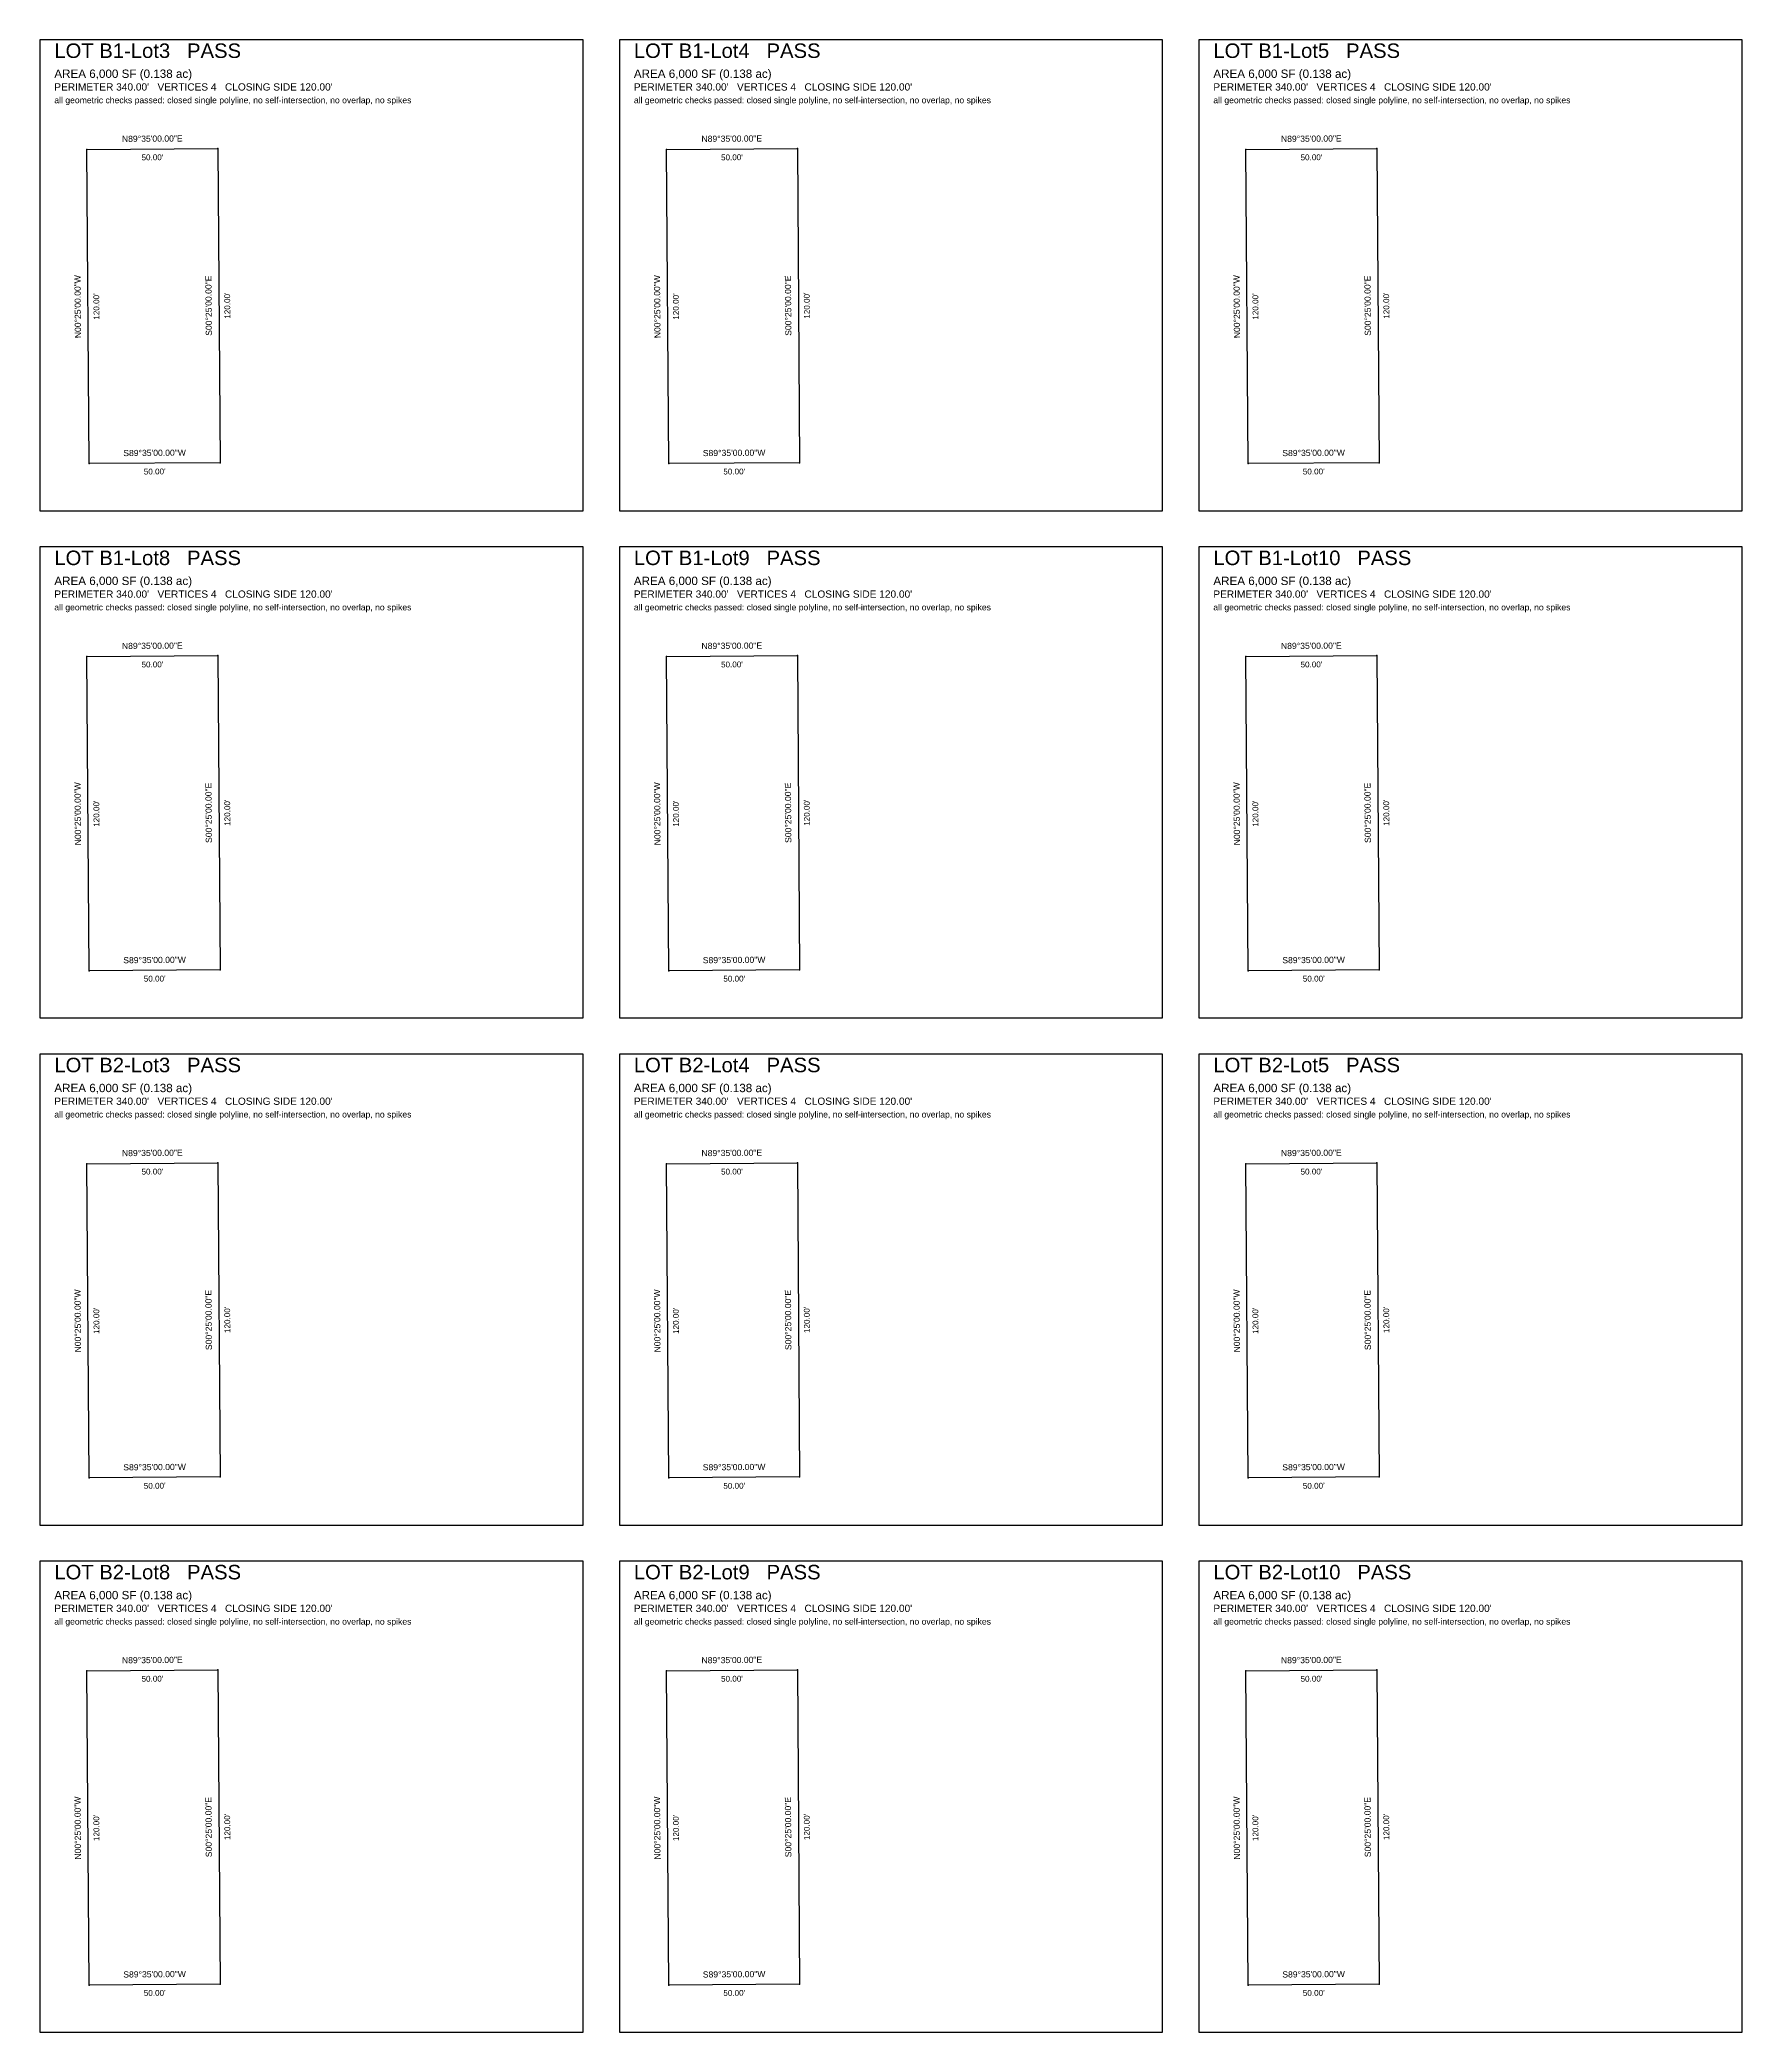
# Model space of a CAD drawing. Extents: x 0 to 1580, y -840 to 260.
# Drawn here: x 640 to 1580, y -840 to 260 of the extents above; entities that cross this region are included whole.
import ezdxf
from ezdxf.enums import TextEntityAlignment as Align

# ---------------------------------------------------------------- set-up
doc = ezdxf.new("R2010")
doc.units = 0
doc.linetypes.add('ROT_0.42', pattern=[0])
doc.linetypes.add('ROT_90.42', pattern=[0])
for name, color, linetype in [('LOT_POLYLINE', 4, 'CONTINUOUS'), ('SHEET_FRAME', 8, 'CONTINUOUS'), ('SHEET_LABELS', 7, 'CONTINUOUS')]:
    doc.layers.add(name, color=color, linetype=linetype)
doc.styles.get("Standard").update_dxf_attribs({"font": 'Arial'})

msp = doc.modelspace()

# ---------------------------------------------------------------- linework, layer by layer
at = {"layer": 'LOT_POLYLINE'}
for points in [[(666, 199.4743), (738.281, 200), (739.5425, 26.5257), (667.2616, 26)], [(986, 199.4743), (1058.281, 200), (1059.5425, 26.5257), (987.2616, 26)], [(1306, 199.4743), (1378.281, 200), (1379.5425, 26.5257), (1307.2616, 26)], [(666, -80.5257), (738.281, -80), (739.5425, -253.4743), (667.2616, -254)], [(986, -80.5257), (1058.281, -80), (1059.5425, -253.4743), (987.2616, -254)], [(1306, -80.5257), (1378.281, -80), (1379.5425, -253.4743), (1307.2616, -254)], [(666, -360.5257), (738.281, -360), (739.5425, -533.4743), (667.2616, -534)], [(986, -360.5257), (1058.281, -360), (1059.5425, -533.4743), (987.2616, -534)], [(1306, -360.5257), (1378.281, -360), (1379.5425, -533.4743), (1307.2616, -534)], [(666, -640.5257), (738.281, -640), (739.5425, -813.4743), (667.2616, -814)], [(986, -640.5257), (1058.281, -640), (1059.5425, -813.4743), (987.2616, -814)], [(1306, -640.5257), (1378.281, -640), (1379.5425, -813.4743), (1307.2616, -814)]]:
    msp.add_lwpolyline(points, close=True, dxfattribs=at)
at = {"layer": 'SHEET_FRAME'}
for p, q in [((940, 260), (640, 260)), ((640, 260), (640, 0)), ((940, 0), (940, 260)), ((1260, 260), (960, 260)), ((960, 260), (960, 0)), ((1260, 0), (1260, 260)), ((1580, 260), (1280, 260)), ((1280, 260), (1280, 0)), ((1580, 0), (1580, 260)), ((640, 0), (940, 0)), ((960, 0), (1260, 0)), ((1280, 0), (1580, 0)), ((940, -20), (640, -20)), ((640, -20), (640, -280)), ((940, -280), (940, -20)), ((1260, -20), (960, -20)), ((960, -20), (960, -280)), ((1260, -280), (1260, -20)), ((1580, -20), (1280, -20)), ((1280, -20), (1280, -280)), ((1580, -280), (1580, -20)), ((640, -280), (940, -280)), ((960, -280), (1260, -280)), ((1280, -280), (1580, -280)), ((940, -300), (640, -300)), ((640, -300), (640, -560)), ((940, -560), (940, -300)), ((1260, -300), (960, -300)), ((960, -300), (960, -560)), ((1260, -560), (1260, -300)), ((1580, -300), (1280, -300)), ((1280, -300), (1280, -560)), ((1580, -560), (1580, -300)), ((640, -560), (940, -560)), ((960, -560), (1260, -560)), ((1280, -560), (1580, -560)), ((940, -580), (640, -580)), ((640, -580), (640, -840)), ((940, -840), (940, -580)), ((1260, -580), (960, -580)), ((960, -580), (960, -840)), ((1260, -840), (1260, -580)), ((1580, -580), (1280, -580)), ((1280, -580), (1280, -840)), ((1580, -840), (1580, -580)), ((640, -840), (940, -840)), ((960, -840), (1260, -840)), ((1280, -840), (1580, -840))]:
    msp.add_line(p, q, dxfattribs=at)
at = {"layer": 'SHEET_LABELS'}
for p in [(666, 199.4743), (738.281, 200), (986, 199.4743), (1058.281, 200), (1306, 199.4743), (1378.281, 200), (667.2616, 26), (739.5425, 26.5257), (987.2616, 26), (1059.5425, 26.5257), (1307.2616, 26), (1379.5425, 26.5257), (666, -80.5257), (738.281, -80), (986, -80.5257), (1058.281, -80), (1306, -80.5257), (1378.281, -80), (667.2616, -254), (739.5425, -253.4743), (987.2616, -254), (1059.5425, -253.4743), (1307.2616, -254), (1379.5425, -253.4743), (666, -360.5257), (738.281, -360), (986, -360.5257), (1058.281, -360), (1306, -360.5257), (1378.281, -360), (667.2616, -534), (739.5425, -533.4743), (987.2616, -534), (1059.5425, -533.4743), (1307.2616, -534), (1379.5425, -533.4743), (666, -640.5257), (738.281, -640), (986, -640.5257), (1058.281, -640), (1306, -640.5257), (1378.281, -640), (667.2616, -814), (739.5425, -813.4743), (987.2616, -814), (1059.5425, -813.4743), (1307.2616, -814), (1379.5425, -813.4743)]:
    msp.add_point(p, dxfattribs=at)

# ---------------------------------------------------------------- texts
for s, height, p in [('LOT B1-Lot3   PASS', 8, (648, 250)), ('LOT B1-Lot4   PASS', 8, (968, 250)), ('LOT B1-Lot5   PASS', 8, (1288, 250)), ('AREA 6,000 SF (0.138 ac)', 4.6, (648, 239)), ('AREA 6,000 SF (0.138 ac)', 4.6, (968, 239)), ('AREA 6,000 SF (0.138 ac)', 4.6, (1288, 239)), ("PERIMETER 340.00'   VERTICES 4   CLOSING SIDE 120.00'", 4, (648, 232)), ("PERIMETER 340.00'   VERTICES 4   CLOSING SIDE 120.00'", 4, (968, 232)), ("PERIMETER 340.00'   VERTICES 4   CLOSING SIDE 120.00'", 4, (1288, 232)), ('all geometric checks passed: closed single polyline, no self-intersection, no overlap, no spikes', 3.4, (648, 225)), ('all geometric checks passed: closed single polyline, no self-intersection, no overlap, no spikes', 3.4, (968, 225)), ('all geometric checks passed: closed single polyline, no self-intersection, no overlap, no spikes', 3.4, (1288, 225)), ('LOT B1-Lot8   PASS', 8, (648, -30)), ('LOT B1-Lot9   PASS', 8, (968, -30)), ('LOT B1-Lot10   PASS', 8, (1288, -30)), ('AREA 6,000 SF (0.138 ac)', 4.6, (648, -41)), ("PERIMETER 340.00'   VERTICES 4   CLOSING SIDE 120.00'", 4, (648, -48)), ('AREA 6,000 SF (0.138 ac)', 4.6, (968, -41)), ("PERIMETER 340.00'   VERTICES 4   CLOSING SIDE 120.00'", 4, (968, -48)), ('AREA 6,000 SF (0.138 ac)', 4.6, (1288, -41)), ("PERIMETER 340.00'   VERTICES 4   CLOSING SIDE 120.00'", 4, (1288, -48)), ('all geometric checks passed: closed single polyline, no self-intersection, no overlap, no spikes', 3.4, (648, -55)), ('all geometric checks passed: closed single polyline, no self-intersection, no overlap, no spikes', 3.4, (968, -55)), ('all geometric checks passed: closed single polyline, no self-intersection, no overlap, no spikes', 3.4, (1288, -55)), ('LOT B2-Lot3   PASS', 8, (648, -310)), ('LOT B2-Lot4   PASS', 8, (968, -310)), ('LOT B2-Lot5   PASS', 8, (1288, -310)), ('AREA 6,000 SF (0.138 ac)', 4.6, (648, -321)), ('AREA 6,000 SF (0.138 ac)', 4.6, (968, -321)), ('AREA 6,000 SF (0.138 ac)', 4.6, (1288, -321)), ("PERIMETER 340.00'   VERTICES 4   CLOSING SIDE 120.00'", 4, (648, -328)), ("PERIMETER 340.00'   VERTICES 4   CLOSING SIDE 120.00'", 4, (968, -328)), ("PERIMETER 340.00'   VERTICES 4   CLOSING SIDE 120.00'", 4, (1288, -328)), ('all geometric checks passed: closed single polyline, no self-intersection, no overlap, no spikes', 3.4, (648, -335)), ('all geometric checks passed: closed single polyline, no self-intersection, no overlap, no spikes', 3.4, (968, -335)), ('all geometric checks passed: closed single polyline, no self-intersection, no overlap, no spikes', 3.4, (1288, -335)), ('LOT B2-Lot8   PASS', 8, (648, -590)), ('LOT B2-Lot9   PASS', 8, (968, -590)), ('LOT B2-Lot10   PASS', 8, (1288, -590)), ('AREA 6,000 SF (0.138 ac)', 4.6, (648, -601)), ("PERIMETER 340.00'   VERTICES 4   CLOSING SIDE 120.00'", 4, (648, -608)), ('AREA 6,000 SF (0.138 ac)', 4.6, (968, -601)), ("PERIMETER 340.00'   VERTICES 4   CLOSING SIDE 120.00'", 4, (968, -608)), ('AREA 6,000 SF (0.138 ac)', 4.6, (1288, -601)), ("PERIMETER 340.00'   VERTICES 4   CLOSING SIDE 120.00'", 4, (1288, -608)), ('all geometric checks passed: closed single polyline, no self-intersection, no overlap, no spikes', 3.4, (648, -615)), ('all geometric checks passed: closed single polyline, no self-intersection, no overlap, no spikes', 3.4, (968, -615)), ('all geometric checks passed: closed single polyline, no self-intersection, no overlap, no spikes', 3.4, (1288, -615))]:
    msp.add_text(s, height=height, dxfattribs=at).set_placement(p)
at = {"layer": 'SHEET_LABELS', "linetype": 'ROT_0.42'}
for s, p in [('N89%%d35\'00.00"E', (702.1187, 202.7371)), ('N89%%d35\'00.00"E', (1022.1187, 202.7371)), ('N89%%d35\'00.00"E', (1342.1187, 202.7371)), ('S89%%d35\'00.00"W', (703.3802, 29.2627)), ('S89%%d35\'00.00"W', (1023.3802, 29.2627)), ('S89%%d35\'00.00"W', (1343.3802, 29.2627)), ('N89%%d35\'00.00"E', (702.1187, -77.2629)), ('N89%%d35\'00.00"E', (1022.1187, -77.2629)), ('N89%%d35\'00.00"E', (1342.1187, -77.2629)), ('S89%%d35\'00.00"W', (703.3802, -250.7373)), ('S89%%d35\'00.00"W', (1023.3802, -250.7373)), ('S89%%d35\'00.00"W', (1343.3802, -250.7373)), ('N89%%d35\'00.00"E', (702.1187, -357.2629)), ('N89%%d35\'00.00"E', (1022.1187, -357.2629)), ('N89%%d35\'00.00"E', (1342.1187, -357.2629)), ('S89%%d35\'00.00"W', (703.3802, -530.7373)), ('S89%%d35\'00.00"W', (1023.3802, -530.7373)), ('S89%%d35\'00.00"W', (1343.3802, -530.7373)), ('N89%%d35\'00.00"E', (702.1187, -637.2629)), ('N89%%d35\'00.00"E', (1022.1187, -637.2629)), ('N89%%d35\'00.00"E', (1342.1187, -637.2629)), ('S89%%d35\'00.00"W', (703.3802, -810.7373)), ('S89%%d35\'00.00"W', (1023.3802, -810.7373)), ('S89%%d35\'00.00"W', (1343.3802, -810.7373))]:
    msp.add_text(s, height=3.4, rotation=0.42, dxfattribs=at).set_placement(p, align=Align.BOTTOM_CENTER)
for p in [(702.1623, 196.7373), (1022.1623, 196.7373), (1342.1623, 196.7373), (703.4239, 23.2629), (1023.4239, 23.2629), (1343.4239, 23.2629), (702.1623, -83.2627), (1022.1623, -83.2627), (1342.1623, -83.2627), (703.4239, -256.7371), (1023.4239, -256.7371), (1343.4239, -256.7371), (702.1623, -363.2627), (1022.1623, -363.2627), (1342.1623, -363.2627), (703.4239, -536.7371), (1023.4239, -536.7371), (1343.4239, -536.7371), (702.1623, -643.2627), (1022.1623, -643.2627), (1342.1623, -643.2627), (703.4239, -816.7371), (1023.4239, -816.7371), (1343.4239, -816.7371)]:
    msp.add_text("50.00'", height=3.2, rotation=0.42, dxfattribs=at).set_placement(p, align=Align.TOP_CENTER)
at = {"layer": 'SHEET_LABELS', "linetype": 'ROT_90.42'}
for s, p in [('N00%%d25\'00.00"W', (663.6309, 112.7154)), ('S00%%d25\'00.00"E', (735.9118, 113.241)), ('N00%%d25\'00.00"W', (983.6309, 112.7154)), ('S00%%d25\'00.00"E', (1055.9118, 113.241)), ('N00%%d25\'00.00"W', (1303.6309, 112.7154)), ('S00%%d25\'00.00"E', (1375.9118, 113.241)), ('N00%%d25\'00.00"W', (663.6309, -167.2846)), ('S00%%d25\'00.00"E', (735.9118, -166.759)), ('N00%%d25\'00.00"W', (983.6309, -167.2846)), ('S00%%d25\'00.00"E', (1055.9118, -166.759)), ('N00%%d25\'00.00"W', (1303.6309, -167.2846)), ('S00%%d25\'00.00"E', (1375.9118, -166.759)), ('N00%%d25\'00.00"W', (663.6309, -447.2846)), ('S00%%d25\'00.00"E', (735.9118, -446.759)), ('N00%%d25\'00.00"W', (983.6309, -447.2846)), ('S00%%d25\'00.00"E', (1055.9118, -446.759)), ('N00%%d25\'00.00"W', (1303.6309, -447.2846)), ('S00%%d25\'00.00"E', (1375.9118, -446.759)), ('N00%%d25\'00.00"W', (663.6309, -727.2846)), ('S00%%d25\'00.00"E', (735.9118, -726.759)), ('N00%%d25\'00.00"W', (983.6309, -727.2846)), ('S00%%d25\'00.00"E', (1055.9118, -726.759)), ('N00%%d25\'00.00"W', (1303.6309, -727.2846)), ('S00%%d25\'00.00"E', (1375.9118, -726.759))]:
    msp.add_text(s, height=3.4, rotation=90.42, dxfattribs=at).set_placement(p, align=Align.BOTTOM_CENTER)
for p in [(669.6307, 112.759), (741.9117, 113.2846), (989.6307, 112.759), (1061.9117, 113.2846), (1309.6307, 112.759), (1381.9117, 113.2846), (669.6307, -167.241), (741.9117, -166.7154), (989.6307, -167.241), (1061.9117, -166.7154), (1309.6307, -167.241), (1381.9117, -166.7154), (741.9117, -446.7154), (1061.9117, -446.7154), (1381.9117, -446.7154), (669.6307, -447.241), (989.6307, -447.241), (1309.6307, -447.241), (669.6307, -727.241), (741.9117, -726.7154), (989.6307, -727.241), (1061.9117, -726.7154), (1309.6307, -727.241), (1381.9117, -726.7154)]:
    msp.add_text("120.00'", height=3.2, rotation=90.42, dxfattribs=at).set_placement(p, align=Align.TOP_CENTER)

doc.saveas('drawing.dxf')
